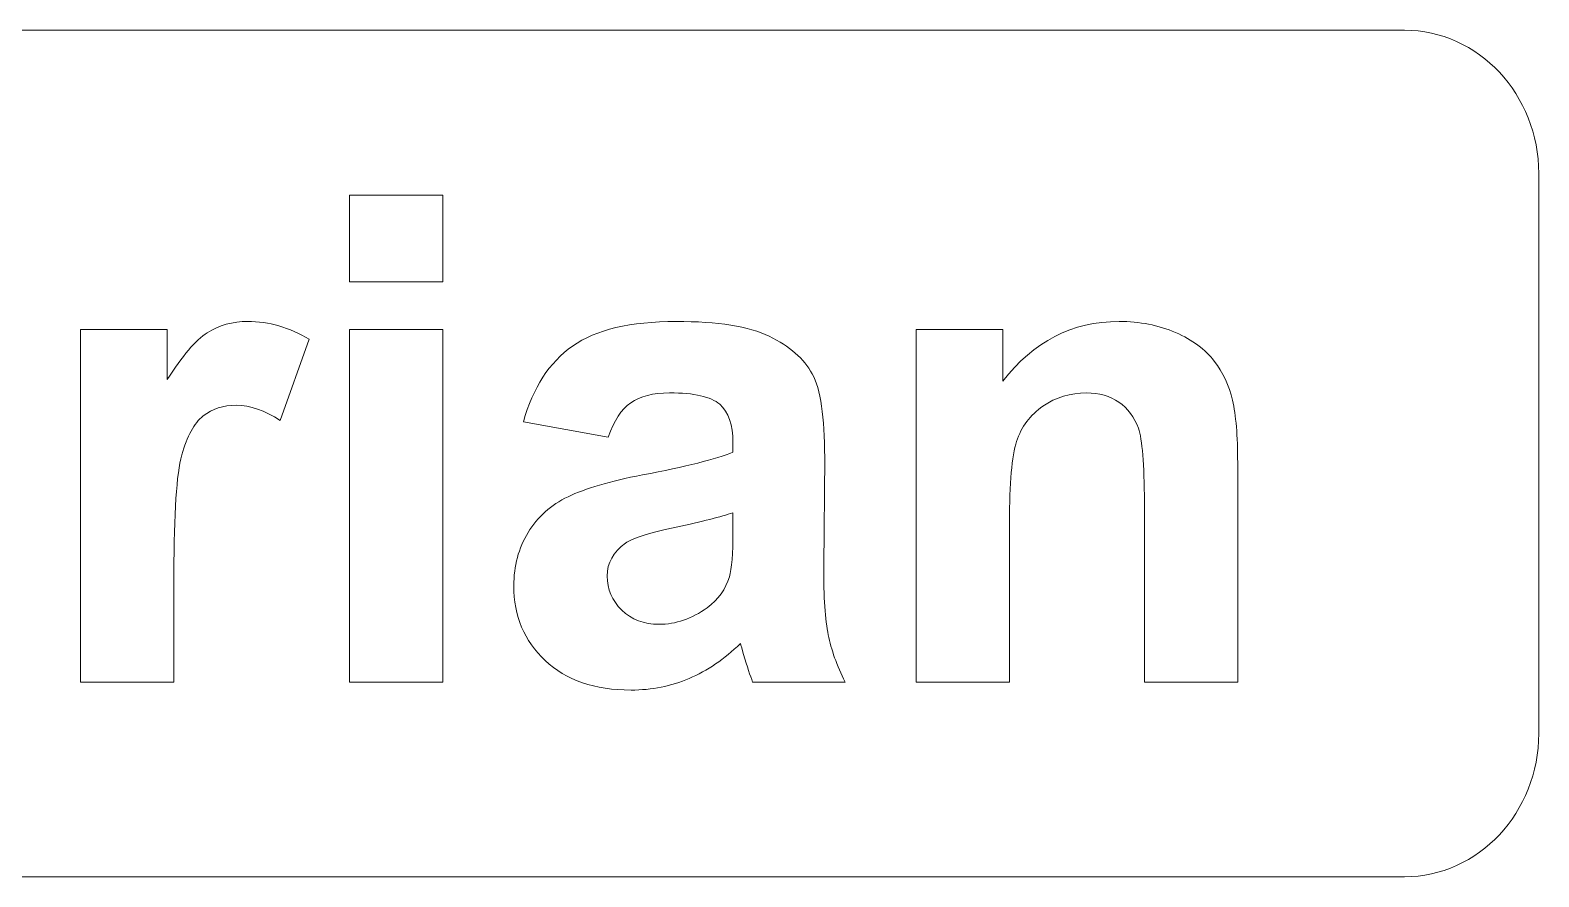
# Model space of a CAD drawing. Header units: centimetres. Extents: x -24.8 to 34.2, y -10 to 25.5.
# Drawn here: x -17.57 to -11.46, y 6.09 to 9.52 of the extents above; entities that cross this region are included whole.
import ezdxf

# ---------------------------------------------------------------- set-up
doc = ezdxf.new("R2010")
doc.units = ezdxf.units.CM
doc.header["$MEASUREMENT"] = 0
doc.layers.add('Layer 1', color=7, linetype='Continuous')

msp = doc.modelspace()

# ---------------------------------------------------------------- linework, layer by layer
at = {"layer": 'Layer 1', "color": 250, "lineweight": 9}
for points, knots in [([(-24.25285, 9.52135), (-24.25285, 9.52135), (-12.00124, 9.52135), (-12.00124, 9.52135), (-12.00124, 9.52135), (-11.70193, 9.52135), (-11.45704, 9.25996), (-11.45704, 8.94049), (-11.45704, 8.94049), (-11.45704, 8.94049), (-11.45704, 6.6722), (-11.45704, 6.6722), (-11.45704, 6.6722), (-11.45704, 6.35273), (-11.70193, 6.09135), (-12.00124, 6.09135), (-12.00124, 6.09135), (-12.00124, 6.09135), (-24.25285, 6.09135), (-24.25285, 6.09135), (-24.25285, 6.09135), (-24.55216, 6.09135), (-24.79704, 6.35273), (-24.79704, 6.6722), (-24.79704, 6.6722), (-24.79704, 6.6722), (-24.79704, 8.94049), (-24.79704, 8.94049), (-24.79704, 8.94049), (-24.79704, 9.25996), (-24.55216, 9.52135), (-24.25285, 9.52135)], [0, 0, 0, 0, 0.125, 0.125, 0.125, 0.125, 0.25, 0.25, 0.25, 0.25, 0.375, 0.375, 0.375, 0.375, 0.5, 0.5, 0.5, 0.5, 0.625, 0.625, 0.625, 0.625, 0.75, 0.75, 0.75, 0.75, 0.875, 0.875, 0.875, 0.875, 1, 1, 1, 1]), ([(-16.27366, 8.50241), (-16.27366, 8.50241), (-16.27366, 8.85229), (-16.27366, 8.85229), (-16.27366, 8.85229), (-16.27366, 8.85229), (-15.89576, 8.85229), (-15.89576, 8.85229), (-15.89576, 8.85229), (-15.89576, 8.85229), (-15.89576, 8.50241), (-15.89576, 8.50241), (-15.89576, 8.50241), (-15.89576, 8.50241), (-16.27366, 8.50241), (-16.27366, 8.50241)], [0, 0, 0, 0, 0.25, 0.25, 0.25, 0.25, 0.5, 0.5, 0.5, 0.5, 0.75, 0.75, 0.75, 0.75, 1, 1, 1, 1]), ([(-16.98398, 6.88016), (-16.98398, 6.88016), (-17.36188, 6.88016), (-17.36188, 6.88016), (-17.36188, 6.88016), (-17.36188, 6.88016), (-17.36188, 8.30864), (-17.36188, 8.30864), (-17.36188, 8.30864), (-17.36188, 8.30864), (-17.01108, 8.30864), (-17.01108, 8.30864), (-17.01108, 8.30864), (-17.01108, 8.30864), (-17.01108, 8.10568), (-17.01108, 8.10568), (-17.01108, 8.10568), (-16.95093, 8.20165), (-16.89674, 8.26502), (-16.84899, 8.29532), (-16.84899, 8.29532), (-16.80078, 8.32562), (-16.74659, 8.34124), (-16.68552, 8.34124), (-16.68552, 8.34124), (-16.5992, 8.34124), (-16.51656, 8.31735), (-16.43665, 8.2696), (-16.43665, 8.2696), (-16.43665, 8.2696), (-16.55375, 7.94038), (-16.55375, 7.94038), (-16.55375, 7.94038), (-16.61711, 7.98125), (-16.67635, 8.00191), (-16.73098, 8.00191), (-16.73098, 8.00191), (-16.78424, 8.00191), (-16.82878, 7.98768), (-16.86552, 7.95829), (-16.86552, 7.95829), (-16.90271, 7.92936), (-16.93119, 7.87655), (-16.9523, 7.80034), (-16.9523, 7.80034), (-16.97343, 7.72411), (-16.98398, 7.56432), (-16.98398, 7.32142), (-16.98398, 7.32142), (-16.98398, 7.32142), (-16.98398, 6.88016), (-16.98398, 6.88016)], [0, 0, 0, 0, 0.0769231, 0.0769231, 0.0769231, 0.0769231, 0.1538462, 0.1538462, 0.1538462, 0.1538462, 0.2307692, 0.2307692, 0.2307692, 0.2307692, 0.3076923, 0.3076923, 0.3076923, 0.3076923, 0.3846154, 0.3846154, 0.3846154, 0.3846154, 0.4615385, 0.4615385, 0.4615385, 0.4615385, 0.5384615, 0.5384615, 0.5384615, 0.5384615, 0.6153846, 0.6153846, 0.6153846, 0.6153846, 0.6923077, 0.6923077, 0.6923077, 0.6923077, 0.7692308, 0.7692308, 0.7692308, 0.7692308, 0.8461538, 0.8461538, 0.8461538, 0.8461538, 0.9230769, 0.9230769, 0.9230769, 0.9230769, 1, 1, 1, 1]), ([(-16.27366, 6.88016), (-16.27366, 6.88016), (-16.27366, 8.30864), (-16.27366, 8.30864), (-16.27366, 8.30864), (-16.27366, 8.30864), (-15.89576, 8.30864), (-15.89576, 8.30864), (-15.89576, 8.30864), (-15.89576, 8.30864), (-15.89576, 6.88016), (-15.89576, 6.88016), (-15.89576, 6.88016), (-15.89576, 6.88016), (-16.27366, 6.88016), (-16.27366, 6.88016)], [0, 0, 0, 0, 0.25, 0.25, 0.25, 0.25, 0.5, 0.5, 0.5, 0.5, 0.75, 0.75, 0.75, 0.75, 1, 1, 1, 1]), ([(-15.22582, 7.87288), (-15.22582, 7.87288), (-15.56882, 7.93487), (-15.56882, 7.93487), (-15.56882, 7.93487), (-15.53025, 8.07308), (-15.46413, 8.17501), (-15.37, 8.2416), (-15.37, 8.2416), (-15.27541, 8.30772), (-15.13583, 8.34124), (-14.95032, 8.34124), (-14.95032, 8.34124), (-14.78135, 8.34124), (-14.65599, 8.32104), (-14.57335, 8.28108), (-14.57335, 8.28108), (-14.49115, 8.24114), (-14.43283, 8.19063), (-14.39932, 8.1291), (-14.39932, 8.1291), (-14.3658, 8.06758), (-14.34881, 7.95508), (-14.34881, 7.79069), (-14.34881, 7.79069), (-14.34881, 7.79069), (-14.35294, 7.34942), (-14.35294, 7.34942), (-14.35294, 7.34942), (-14.35294, 7.22408), (-14.34697, 7.13133), (-14.33457, 7.07163), (-14.33457, 7.07163), (-14.32264, 7.0124), (-14.29968, 6.94811), (-14.26662, 6.88016), (-14.26662, 6.88016), (-14.26662, 6.88016), (-14.64085, 6.88016), (-14.64085, 6.88016), (-14.64085, 6.88016), (-14.65048, 6.90541), (-14.66288, 6.94261), (-14.67712, 6.99174), (-14.67712, 6.99174), (-14.68309, 7.01423), (-14.68767, 7.02893), (-14.69044, 7.03628), (-14.69044, 7.03628), (-14.75517, 6.97337), (-14.82405, 6.92654), (-14.89751, 6.89486), (-14.89751, 6.89486), (-14.97098, 6.86363), (-15.04951, 6.84801), (-15.13307, 6.84801), (-15.13307, 6.84801), (-15.28001, 6.84801), (-15.39618, 6.88797), (-15.48066, 6.9674), (-15.48066, 6.9674), (-15.56561, 7.0473), (-15.60786, 7.14832), (-15.60786, 7.27045), (-15.60786, 7.27045), (-15.60786, 7.35081), (-15.58857, 7.4229), (-15.55, 7.48626), (-15.55, 7.48626), (-15.51142, 7.54963), (-15.45724, 7.59784), (-15.38791, 7.63136), (-15.38791, 7.63136), (-15.31857, 7.66489), (-15.21802, 7.69427), (-15.08716, 7.71952), (-15.08716, 7.71952), (-14.91083, 7.75258), (-14.78824, 7.7838), (-14.72028, 7.81228), (-14.72028, 7.81228), (-14.72028, 7.81228), (-14.72028, 7.84993), (-14.72028, 7.84993), (-14.72028, 7.84993), (-14.72028, 7.92293), (-14.73819, 7.97436), (-14.774, 8.00559), (-14.774, 8.00559), (-14.80981, 8.03635), (-14.87732, 8.05196), (-14.97696, 8.05196), (-14.97696, 8.05196), (-15.04446, 8.05196), (-15.09679, 8.03864), (-15.13445, 8.01202), (-15.13445, 8.01202), (-15.1721, 7.98584), (-15.2024, 7.93946), (-15.22582, 7.87288)], [0, 0, 0, 0, 0.04, 0.04, 0.04, 0.04, 0.08, 0.08, 0.08, 0.08, 0.12, 0.12, 0.12, 0.12, 0.16, 0.16, 0.16, 0.16, 0.2, 0.2, 0.2, 0.2, 0.24, 0.24, 0.24, 0.24, 0.28, 0.28, 0.28, 0.28, 0.32, 0.32, 0.32, 0.32, 0.36, 0.36, 0.36, 0.36, 0.4, 0.4, 0.4, 0.4, 0.44, 0.44, 0.44, 0.44, 0.48, 0.48, 0.48, 0.48, 0.52, 0.52, 0.52, 0.52, 0.56, 0.56, 0.56, 0.56, 0.6, 0.6, 0.6, 0.6, 0.64, 0.64, 0.64, 0.64, 0.68, 0.68, 0.68, 0.68, 0.72, 0.72, 0.72, 0.72, 0.76, 0.76, 0.76, 0.76, 0.8, 0.8, 0.8, 0.8, 0.84, 0.84, 0.84, 0.84, 0.88, 0.88, 0.88, 0.88, 0.92, 0.92, 0.92, 0.92, 0.96, 0.96, 0.96, 0.96, 1, 1, 1, 1]), ([(-12.67651, 6.88016), (-12.67651, 6.88016), (-13.05441, 6.88016), (-13.05441, 6.88016), (-13.05441, 6.88016), (-13.05441, 6.88016), (-13.05441, 7.60931), (-13.05441, 7.60931), (-13.05441, 7.60931), (-13.05441, 7.76361), (-13.06267, 7.86325), (-13.07874, 7.9087), (-13.07874, 7.9087), (-13.09482, 7.9537), (-13.12146, 7.98905), (-13.15773, 8.0143), (-13.15773, 8.0143), (-13.194, 8.0391), (-13.23762, 8.05196), (-13.28859, 8.05196), (-13.28859, 8.05196), (-13.35425, 8.05196), (-13.41303, 8.03405), (-13.46491, 7.99824), (-13.46491, 7.99824), (-13.5168, 7.96197), (-13.55261, 7.91466), (-13.57189, 7.85544), (-13.57189, 7.85544), (-13.59118, 7.7962), (-13.60082, 7.68692), (-13.60082, 7.52713), (-13.60082, 7.52713), (-13.60082, 7.52713), (-13.60082, 6.88016), (-13.60082, 6.88016), (-13.60082, 6.88016), (-13.60082, 6.88016), (-13.97871, 6.88016), (-13.97871, 6.88016), (-13.97871, 6.88016), (-13.97871, 6.88016), (-13.97871, 8.30864), (-13.97871, 8.30864), (-13.97871, 8.30864), (-13.97871, 8.30864), (-13.62791, 8.30864), (-13.62791, 8.30864), (-13.62791, 8.30864), (-13.62791, 8.30864), (-13.62791, 8.0988), (-13.62791, 8.0988), (-13.62791, 8.0988), (-13.50302, 8.26043), (-13.34598, 8.34124), (-13.15681, 8.34124), (-13.15681, 8.34124), (-13.07369, 8.34124), (-12.99702, 8.32608), (-12.92814, 8.29624), (-12.92814, 8.29624), (-12.85927, 8.26594), (-12.80691, 8.22782), (-12.77156, 8.18098), (-12.77156, 8.18098), (-12.73621, 8.13415), (-12.71142, 8.08134), (-12.69764, 8.02211), (-12.69764, 8.02211), (-12.6834, 7.96289), (-12.67651, 7.87839), (-12.67651, 7.76819), (-12.67651, 7.76819), (-12.67651, 7.76819), (-12.67651, 6.88016), (-12.67651, 6.88016)], [0, 0, 0, 0, 0.0526316, 0.0526316, 0.0526316, 0.0526316, 0.1052632, 0.1052632, 0.1052632, 0.1052632, 0.1578947, 0.1578947, 0.1578947, 0.1578947, 0.2105263, 0.2105263, 0.2105263, 0.2105263, 0.2631579, 0.2631579, 0.2631579, 0.2631579, 0.3157895, 0.3157895, 0.3157895, 0.3157895, 0.3684211, 0.3684211, 0.3684211, 0.3684211, 0.4210526, 0.4210526, 0.4210526, 0.4210526, 0.4736842, 0.4736842, 0.4736842, 0.4736842, 0.5263158, 0.5263158, 0.5263158, 0.5263158, 0.5789474, 0.5789474, 0.5789474, 0.5789474, 0.6315789, 0.6315789, 0.6315789, 0.6315789, 0.6842105, 0.6842105, 0.6842105, 0.6842105, 0.7368421, 0.7368421, 0.7368421, 0.7368421, 0.7894737, 0.7894737, 0.7894737, 0.7894737, 0.8421053, 0.8421053, 0.8421053, 0.8421053, 0.8947368, 0.8947368, 0.8947368, 0.8947368, 0.9473684, 0.9473684, 0.9473684, 0.9473684, 1, 1, 1, 1]), ([(-14.72028, 7.56615), (-14.76849, 7.55009), (-14.84518, 7.5308), (-14.95032, 7.50831), (-14.95032, 7.50831), (-15.05501, 7.4858), (-15.12343, 7.46376), (-15.15603, 7.44264), (-15.15603, 7.44264), (-15.20516, 7.40728), (-15.22996, 7.3632), (-15.22996, 7.30948), (-15.22996, 7.30948), (-15.22996, 7.25621), (-15.21021, 7.21076), (-15.17072, 7.17219), (-15.17072, 7.17219), (-15.13124, 7.13362), (-15.08119, 7.11433), (-15.02012, 7.11433), (-15.02012, 7.11433), (-14.95171, 7.11433), (-14.88696, 7.13684), (-14.82497, 7.18137), (-14.82497, 7.18137), (-14.77905, 7.21535), (-14.7492, 7.25713), (-14.73498, 7.30672), (-14.73498, 7.30672), (-14.72487, 7.33887), (-14.72028, 7.4004), (-14.72028, 7.49086), (-14.72028, 7.49086), (-14.72028, 7.49086), (-14.72028, 7.56615), (-14.72028, 7.56615)], [0, 0, 0, 0, 0.1111111, 0.1111111, 0.1111111, 0.1111111, 0.2222222, 0.2222222, 0.2222222, 0.2222222, 0.3333333, 0.3333333, 0.3333333, 0.3333333, 0.4444444, 0.4444444, 0.4444444, 0.4444444, 0.5555556, 0.5555556, 0.5555556, 0.5555556, 0.6666667, 0.6666667, 0.6666667, 0.6666667, 0.7777778, 0.7777778, 0.7777778, 0.7777778, 0.8888889, 0.8888889, 0.8888889, 0.8888889, 1, 1, 1, 1])]:
    msp.add_open_spline(points, degree=3, knots=knots, dxfattribs=at)

doc.saveas('drawing.dxf')
